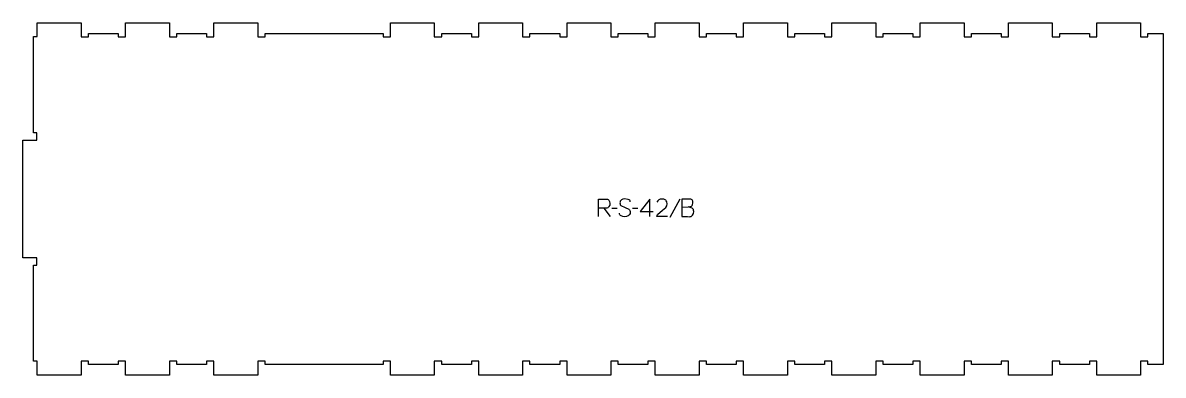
# Model space of a CAD drawing. Header units: millimetres. Extents: x -975 to 962, y -299 to 299.
import ezdxf

# ---------------------------------------------------------------- set-up
doc = ezdxf.new("R2010")
doc.units = ezdxf.units.MM
doc.layers.add('1_ANYTOOL_1MMDEEP_LABELS_S', color=2, linetype='Continuous', true_color=0xffff00)
doc.layers.add('4_ANYTOOL_CUTTHROUGH_OUTSI', color=5, linetype='Continuous', true_color=0x0000ff)

msp = doc.modelspace()

# ---------------------------------------------------------------- linework, layer by layer
at = {"layer": '1_ANYTOOL_1MMDEEP_LABELS_S'}
for p, q in [((12, -15.6), (22.5, -30)), ((34.5, -16.1), (25.7, -16.2)), ((69.5, -16.1), (60.7, -16.2)), ((141.2, -0.5), (124, -31.2)), ((73.8, -21.3), (95.6, -21.3))]:
    msp.add_line(p, q, dxfattribs=at)
for points in [[(3, -30), (3, 0), (14.4, 0), (17.9, -0.5), (19.2, -1.1), (20.3, -2), (21.2, -3.1), (21.8, -4.4), (22.3, -7.8), (21.9, -10.6), (20.5, -13), (19.6, -14.1), (18.5, -14.8), (17.2, -15.3), (15.8, -15.5), (14, -15.6), (12, -15.6), (3.1, -15.6)], [(56.7, -4.6), (56.5, -3.2), (55.9, -2.1), (54.9, -1.2), (53.4, -0.6), (47.3, 0.3), (44.4, -0.1), (41.7, -1.5), (40.6, -2.5), (39.8, -3.7), (39.4, -5.1), (39.2, -6.7), (39.4, -8.3), (39.9, -9.7), (40.8, -10.8), (48.2, -14.6), (54.3, -17.5), (55.4, -18.5), (56.2, -19.7), (56.6, -21.2), (56.4, -24.7), (55.7, -26.2), (54.8, -27.5), (53.5, -28.5), (50.5, -29.9), (47.3, -30.3), (44.1, -30), (41.2, -28.8), (40, -27.9), (39.2, -26.8), (38.7, -25.6), (38.5, -24.1)], [(89.8, -30), (89.8, 0), (73.8, -21.3)], [(120, -30), (101.7, -29.9), (103.3, -26.5), (111.7, -19.1), (117.2, -14.4), (118.9, -11.6), (119.5, -8.2), (118.9, -4.7), (118.1, -3.3), (117, -2.1), (114.1, -0.5), (110.6, 0), (107.9, -0.3), (105.5, -1.3), (103.6, -2.9), (102.1, -5.1)], [(144.7, -13.7), (155.2, -13.5), (160.9, -12), (162, -11.1), (162.8, -9.9), (163.4, -6.5), (163, -3.6), (162.5, -2.5), (161.8, -1.6), (160.8, -0.9), (159.7, -0.4), (156.7, 0), (144.7, 0)], [(144.7, 0), (144.7, -30), (154.3, -30), (156.9, -30.1), (158.6, -30), (160.1, -29.5), (161.5, -28.7), (162.6, -27.5), (164.2, -24.6), (164.7, -21.5), (164.5, -19.6), (164, -18), (163.1, -16.7), (161.8, -15.6), (158.7, -14.2), (155.2, -13.5)]]:
    msp.add_lwpolyline(points, dxfattribs=at)
at = {"layer": '4_ANYTOOL_CUTTHROUGH_OUTSI'}
msp.add_lwpolyline([(-950.6, -299.2), (-950.6, -276, 0.414214), (-950.8, -275.7), (-957.3, -275.7), (-957.3, -112.2), (-951.5, -112.2, 0.414214), (-951.3, -112), (-951.3, -100, 0.414214), (-951.5, -99.7), (-975.3, -99.7), (-975.3, 99.8), (-951.5, 99.8, 0.414214), (-951.3, 100), (-951.3, 112, 0.414214), (-951.5, 112.3), (-957.3, 112.3), (-957.3, 275.8), (-950.8, 275.8, 0.414214), (-950.6, 276), (-950.6, 299.3), (-876.1, 299.3), (-876.1, 275.5, 0.414214), (-875.8, 275.3), (-863.8, 275.3, 0.414214), (-863.6, 275.5), (-863.6, 281.3), (-813.1, 281.3), (-813.1, 275.5, 0.414214), (-812.8, 275.3), (-800.8, 275.3, 0.414214), (-800.6, 275.5), (-800.6, 299.3), (-726.1, 299.3), (-726.1, 275.5, 0.414214), (-725.8, 275.3), (-713.8, 275.3, 0.414214), (-713.6, 275.5), (-713.6, 281.3), (-663.1, 281.3), (-663.1, 275.5, 0.414214), (-662.8, 275.3), (-650.8, 275.3, 0.414214), (-650.6, 275.5), (-650.6, 299.3), (-576.1, 299.3), (-576.1, 275.5, 0.414214), (-575.8, 275.3), (-563.8, 275.3, 0.414214), (-563.6, 275.5), (-563.6, 281.3), (-363.1, 281.3), (-363.1, 275.5, 0.414214), (-362.8, 275.3), (-350.8, 275.3, 0.414214), (-350.6, 275.5), (-350.6, 299.3), (-276.1, 299.3), (-276.1, 275.5, 0.414214), (-275.8, 275.3), (-263.8, 275.3, 0.414214), (-263.6, 275.5), (-263.6, 281.3), (-213.1, 281.3), (-213.1, 275.5, 0.414214), (-212.8, 275.3), (-200.8, 275.3, 0.414214), (-200.6, 275.5), (-200.6, 299.3), (-126.1, 299.3), (-126.1, 275.5, 0.414214), (-125.8, 275.3), (-113.8, 275.3, 0.414214), (-113.6, 275.5), (-113.6, 281.3), (-63.1, 281.3), (-63.1, 275.5, 0.414214), (-62.8, 275.3), (-50.8, 275.3, 0.414214), (-50.6, 275.5), (-50.6, 299.3), (23.9, 299.3), (23.9, 275.5, 0.414214), (24.2, 275.3), (36.2, 275.3, 0.414214), (36.4, 275.5), (36.4, 281.3), (86.9, 281.3), (86.9, 275.5, 0.414214), (87.2, 275.3), (99.2, 275.3, 0.414214), (99.4, 275.5), (99.4, 299.3), (173.9, 299.3), (173.9, 275.5, 0.414214), (174.2, 275.3), (186.2, 275.3, 0.414214), (186.4, 275.5), (186.4, 281.3), (236.9, 281.3), (236.9, 275.5, 0.414214), (237.2, 275.3), (249.2, 275.3, 0.414214), (249.4, 275.5), (249.4, 299.3), (323.9, 299.3), (323.9, 275.5, 0.414214), (324.2, 275.3), (336.2, 275.3, 0.414214), (336.4, 275.5), (336.4, 281.3), (386.9, 281.3), (386.9, 275.5, 0.414214), (387.2, 275.3), (399.2, 275.3, 0.414214), (399.4, 275.5), (399.4, 299.3), (473.9, 299.3), (473.9, 275.5, 0.414214), (474.2, 275.3), (486.2, 275.3, 0.414214), (486.4, 275.5), (486.4, 281.3), (536.9, 281.3), (536.9, 275.5, 0.414214), (537.2, 275.3), (549.2, 275.3, 0.414214), (549.4, 275.5), (549.4, 299.3), (623.9, 299.3), (623.9, 275.5, 0.414214), (624.2, 275.3), (636.2, 275.3, 0.414214), (636.4, 275.5), (636.4, 281.3), (686.9, 281.3), (686.9, 275.5, 0.414214), (687.2, 275.3), (699.2, 275.3, 0.414214), (699.4, 275.5), (699.4, 299.3), (773.9, 299.3), (773.9, 275.5, 0.414214), (774.2, 275.3), (786.2, 275.3, 0.414214), (786.4, 275.5), (786.4, 281.3), (836.9, 281.3), (836.9, 275.5, 0.414214), (837.2, 275.3), (849.2, 275.3, 0.414214), (849.4, 275.5), (849.4, 299.3), (923.9, 299.3), (923.9, 275.5, 0.414214), (924.2, 275.3), (936.2, 275.3, 0.414214), (936.4, 275.5), (936.4, 281.3), (962.3, 281.3), (962.3, -281.2), (936.4, -281.2), (936.4, -275.5, 0.414214), (936.2, -275.2), (924.2, -275.2, 0.414214), (923.9, -275.5), (923.9, -299.2), (849.4, -299.2), (849.4, -275.5, 0.414214), (849.2, -275.2), (837.2, -275.2, 0.414214), (836.9, -275.5), (836.9, -281.2), (786.4, -281.2), (786.4, -275.5, 0.414214), (786.2, -275.2), (774.2, -275.2, 0.414214), (773.9, -275.5), (773.9, -299.2), (699.4, -299.2), (699.4, -275.5, 0.414214), (699.2, -275.2), (687.2, -275.2, 0.414214), (686.9, -275.5), (686.9, -281.2), (636.4, -281.2), (636.4, -275.5, 0.414214), (636.2, -275.2), (624.2, -275.2, 0.414214), (623.9, -275.5), (623.9, -299.2), (549.4, -299.2), (549.4, -275.5, 0.414214), (549.2, -275.2), (537.2, -275.2, 0.414214), (536.9, -275.5), (536.9, -281.2), (486.4, -281.2), (486.4, -275.5, 0.414214), (486.2, -275.2), (474.2, -275.2, 0.414214), (473.9, -275.5), (473.9, -299.2), (399.4, -299.2), (399.4, -275.5, 0.414214), (399.2, -275.2), (387.2, -275.2, 0.414214), (386.9, -275.5), (386.9, -281.2), (336.4, -281.2), (336.4, -275.5, 0.414214), (336.2, -275.2), (324.2, -275.2, 0.414214), (323.9, -275.5), (323.9, -299.2), (249.4, -299.2), (249.4, -275.5, 0.414214), (249.2, -275.2), (237.2, -275.2, 0.414214), (236.9, -275.5), (236.9, -281.2), (186.4, -281.2), (186.4, -275.5, 0.414214), (186.2, -275.2), (174.2, -275.2, 0.414214), (173.9, -275.5), (173.9, -299.2), (99.4, -299.2), (99.4, -275.5, 0.414214), (99.2, -275.2), (87.2, -275.2, 0.414214), (86.9, -275.5), (86.9, -281.2), (36.4, -281.2), (36.4, -275.5, 0.414214), (36.2, -275.2), (24.2, -275.2, 0.414214), (23.9, -275.5), (23.9, -299.2), (-50.6, -299.2), (-50.6, -275.5, 0.414214), (-50.8, -275.2), (-62.8, -275.2, 0.414214), (-63.1, -275.5), (-63.1, -281.2), (-113.6, -281.2), (-113.6, -275.5, 0.414214), (-113.8, -275.2), (-125.8, -275.2, 0.414214), (-126.1, -275.5), (-126.1, -299.2), (-200.6, -299.2), (-200.6, -275.5, 0.414214), (-200.8, -275.2), (-212.8, -275.2, 0.414214), (-213.1, -275.5), (-213.1, -281.2), (-263.6, -281.2), (-263.6, -275.5, 0.414214), (-263.8, -275.2), (-275.8, -275.2, 0.414214), (-276.1, -275.5), (-276.1, -299.2), (-350.6, -299.2), (-350.6, -275.5, 0.414214), (-350.8, -275.2), (-362.8, -275.2, 0.414214), (-363.1, -275.5), (-363.1, -281.2), (-563.6, -281.2), (-563.6, -275.5, 0.414214), (-563.8, -275.2), (-575.8, -275.2, 0.414214), (-576.1, -275.5), (-576.1, -299.2), (-650.6, -299.2), (-650.6, -275.5, 0.414214), (-650.8, -275.2), (-662.8, -275.2, 0.414214), (-663.1, -275.5), (-663.1, -281.2), (-713.6, -281.2), (-713.6, -275.5, 0.414214), (-713.8, -275.2), (-725.8, -275.2, 0.414214), (-726.1, -275.5), (-726.1, -299.2), (-800.6, -299.2), (-800.6, -275.5, 0.414214), (-800.8, -275.2), (-812.8, -275.2, 0.414214), (-813.1, -275.5), (-813.1, -281.2), (-863.6, -281.2), (-863.6, -275.5, 0.414214), (-863.8, -275.2), (-875.8, -275.2, 0.414214), (-876.1, -275.5), (-876.1, -299.2)], format="xyb", close=True, dxfattribs=at)

doc.saveas('drawing.dxf')
